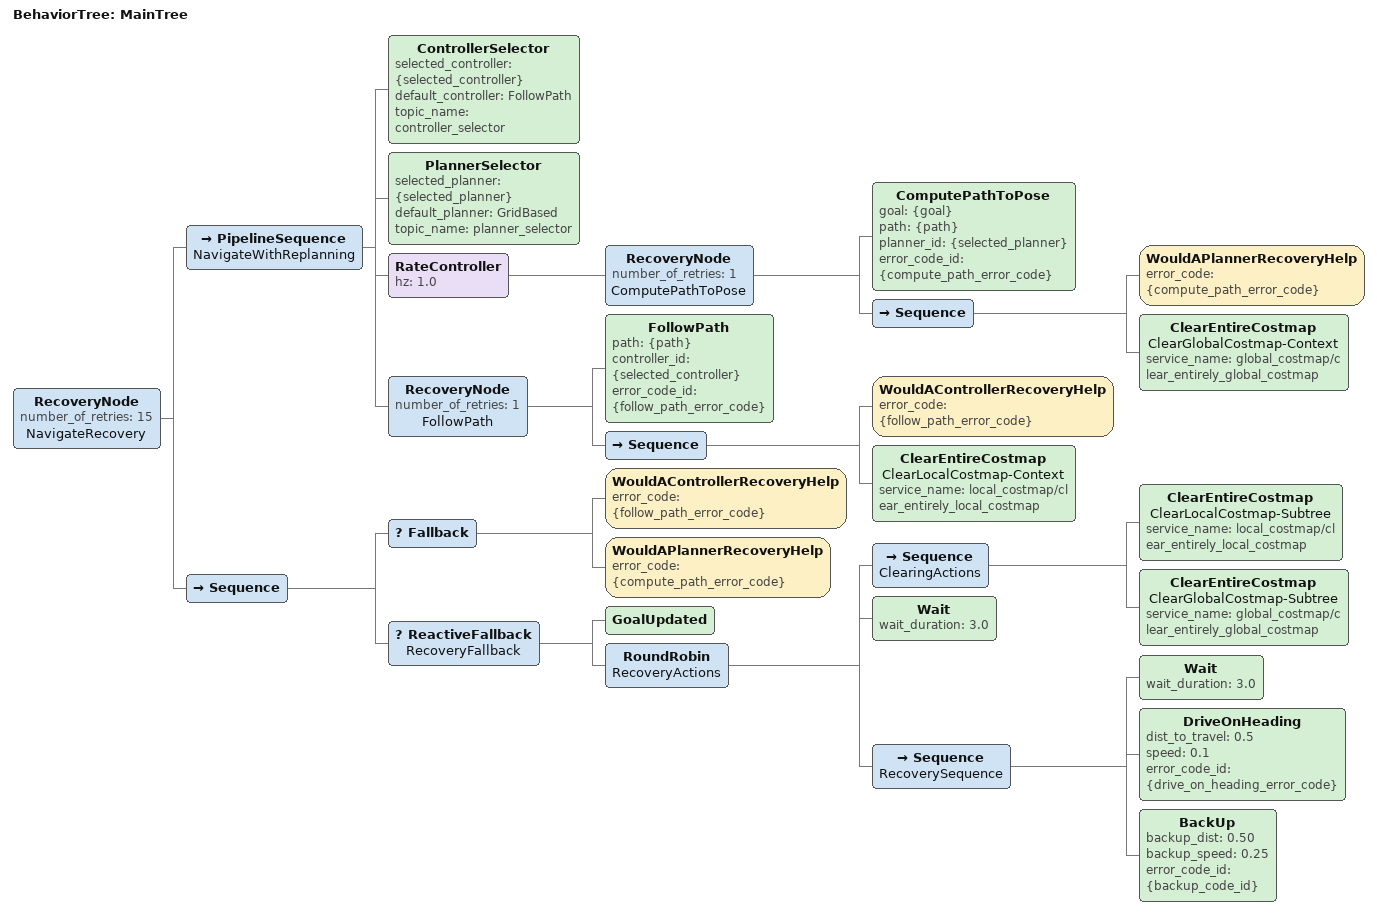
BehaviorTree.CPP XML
<root BTCPP_format="4" main_tree_to_execute="MainTree">
  <BehaviorTree ID="MainTree">
    <RecoveryNode number_of_retries="15" name="NavigateRecovery">
      <PipelineSequence name="NavigateWithReplanning">
        <ControllerSelector selected_controller="{selected_controller}" default_controller="FollowPath" topic_name="controller_selector"/>
        <PlannerSelector selected_planner="{selected_planner}" default_planner="GridBased" topic_name="planner_selector"/>
        <RateController hz="1.0">
          <RecoveryNode number_of_retries="1" name="ComputePathToPose">
            <ComputePathToPose goal="{goal}" path="{path}" planner_id="{selected_planner}" error_code_id="{compute_path_error_code}"/>
            <Sequence>
              <WouldAPlannerRecoveryHelp error_code="{compute_path_error_code}"/>
              <ClearEntireCostmap name="ClearGlobalCostmap-Context" service_name="global_costmap/clear_entirely_global_costmap"/>
            </Sequence>
          </RecoveryNode>
        </RateController>
        <RecoveryNode number_of_retries="1" name="FollowPath">
          <FollowPath path="{path}" controller_id="{selected_controller}" error_code_id="{follow_path_error_code}"/>
          <Sequence>
            <WouldAControllerRecoveryHelp error_code="{follow_path_error_code}"/>
            <ClearEntireCostmap name="ClearLocalCostmap-Context" service_name="local_costmap/clear_entirely_local_costmap"/>
          </Sequence>
        </RecoveryNode>
      </PipelineSequence>
      <Sequence>
        <Fallback>
          <WouldAControllerRecoveryHelp error_code="{follow_path_error_code}"/>
          <WouldAPlannerRecoveryHelp error_code="{compute_path_error_code}"/>
        </Fallback>
        <ReactiveFallback name="RecoveryFallback">
          <GoalUpdated/>
          <RoundRobin name="RecoveryActions">
            <Sequence name="ClearingActions">
              <ClearEntireCostmap name="ClearLocalCostmap-Subtree" service_name="local_costmap/clear_entirely_local_costmap"/>
              <ClearEntireCostmap name="ClearGlobalCostmap-Subtree" service_name="global_costmap/clear_entirely_global_costmap"/>
            </Sequence>
            <Wait wait_duration="3.0"/>
            <Sequence name="RecoverySequence">
              <Wait wait_duration="3.0"/>
              <DriveOnHeading dist_to_travel="0.5" speed="0.1" error_code_id="{drive_on_heading_error_code}"/>
              <BackUp backup_dist="0.50" backup_speed="0.25" error_code_id="{backup_code_id}"/>
            </Sequence>
          </RoundRobin>
        </ReactiveFallback>
      </Sequence>
    </RecoveryNode>
  </BehaviorTree>
</root>
